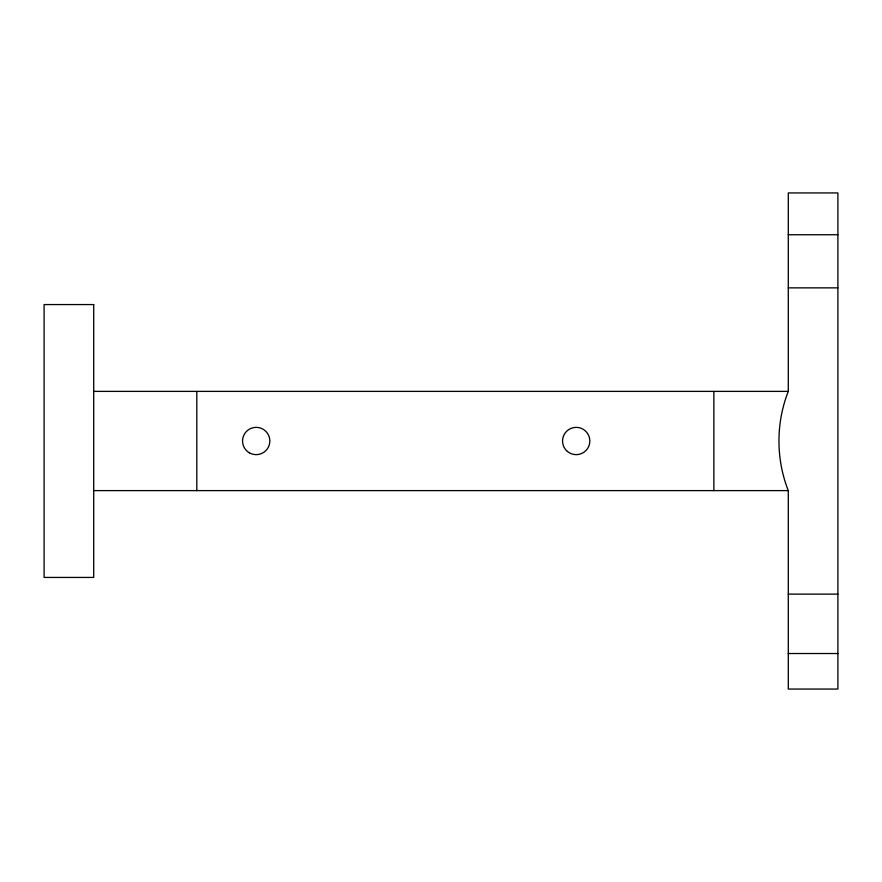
<?xml version="1.0" encoding="UTF-8"?>
<svg xmlns="http://www.w3.org/2000/svg" width="882" height="882" viewBox="0 0 882 882"><rect width="100%" height="100%" fill="white"/><g stroke="black" fill="none" stroke-linecap="round" stroke-linejoin="round"><path stroke-width="1.32" d="M788.288 391.387C775.851 422.985 775.851 459.015 788.288 490.613L788.288 689.062L837.9 689.062L837.9 192.938L788.288 192.938L788.288 391.387L93.713 391.387M788.288 234.744L837.9 234.744M788.288 287.863L837.9 287.863M93.713 490.613L788.288 490.613M788.288 594.137L837.9 594.137M788.288 653.518L837.9 653.518M713.869 391.387L713.869 490.613M196.807 391.387L196.807 490.613M93.713 304.566L44.1 304.566L44.1 577.434L93.713 577.434L93.713 304.566M249.374 452.819A13.649 13.649 0 0 0 269.837 441A13.649 13.649 0 0 0 249.374 429.181A13.649 13.649 0 0 0 249.374 452.819M566.542 450.647A13.649 13.649 0 0 0 589.374 444.528A13.649 13.649 0 0 0 572.661 427.825A13.649 13.649 0 0 0 566.542 450.647"/></g></svg>
